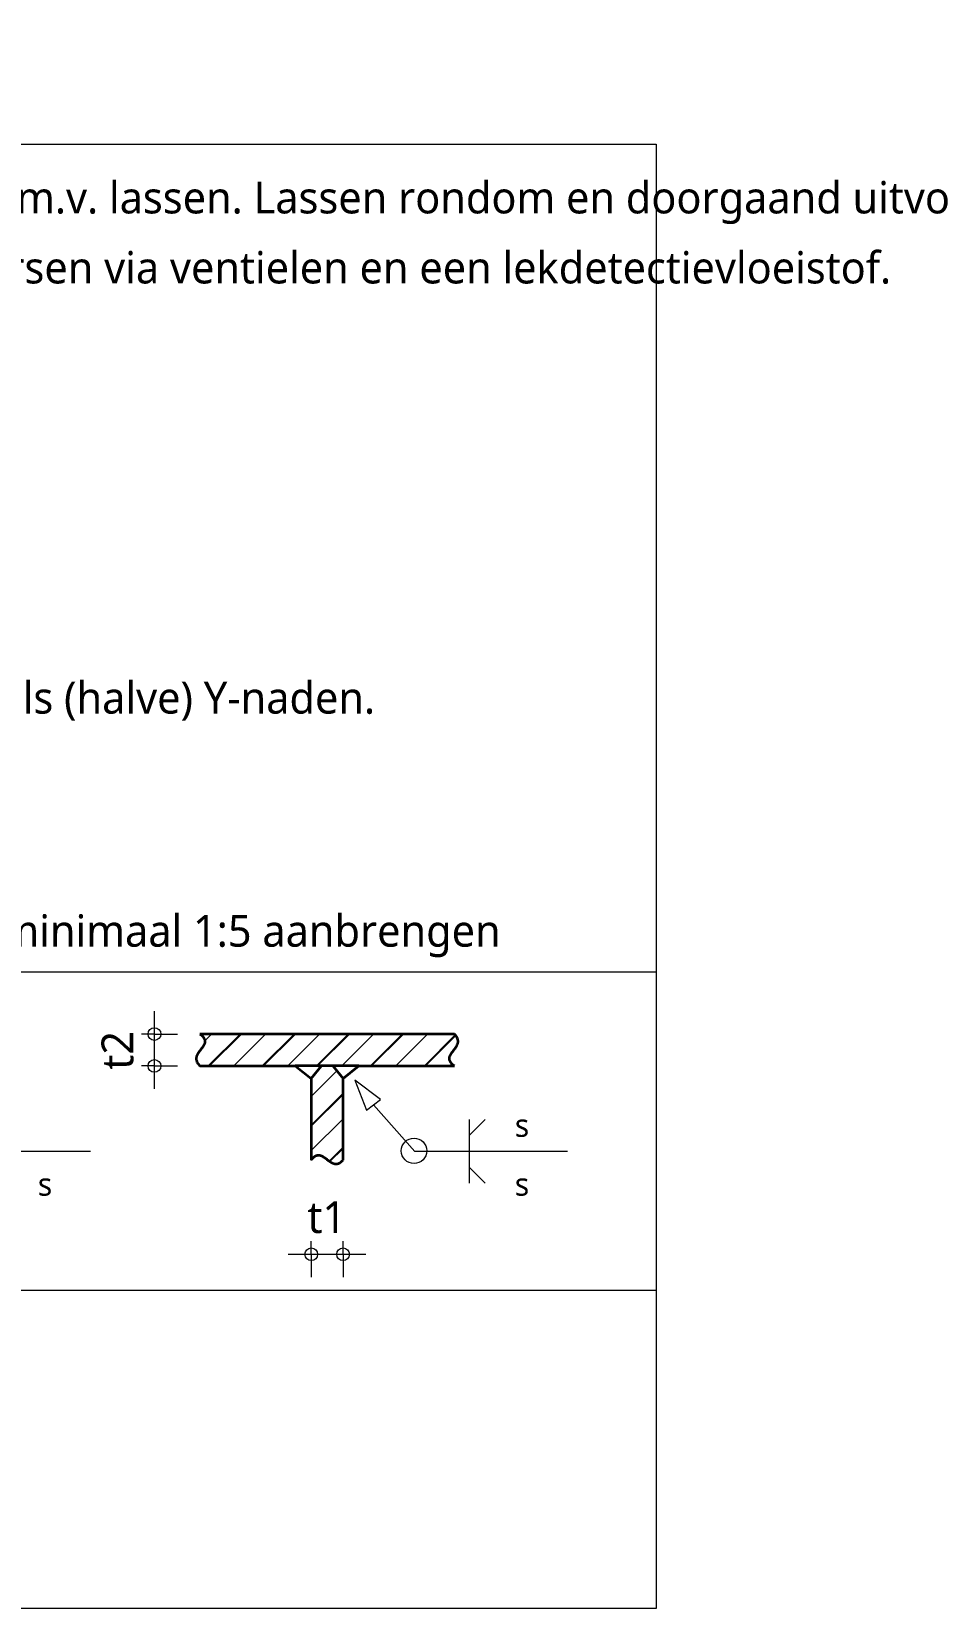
# Model space of a CAD drawing. Header units: millimetres. Extents: x 3415 to 42718, y 1442 to 14886.
# Drawn here: x 17035 to 18461, y 1442 to 3919 of the extents above; entities that cross this region are included whole.
import ezdxf

# ---------------------------------------------------------------- set-up
doc = ezdxf.new("R2010")
doc.units = ezdxf.units.MM
for name, color, linetype, lineweight in [('A-ANNO-DIMS', 211, 'Continuous', 13), ('A-ANNO-DIMS-20', 211, 'Continuous', 13), ('A-ANNO-NOTE', 131, 'Continuous', 18), ('A-DETL', 90, 'Continuous', 13), ('A-DETL-GENF', 92, 'Continuous', 18), ('G-ANNO-TEXT', 231, 'Continuous', 13)]:
    doc.layers.add(name, color=color, linetype=linetype, lineweight=lineweight)
doc.styles.add('Segoe UI', font='segoeui.ttf', dxfattribs={"height": 100})
doc.styles.add('Segoe UI_1', font='segoeui.ttf', dxfattribs={"height": 50})
doc.styles.add('Segoe UI_4', font='segoeui.ttf', dxfattribs={"height": 36})
doc.dimstyles.new('2_5_mm', dxfattribs={"dimscale": 304.8, "dimtxt": 52.368197, "dimasz": 0.065617, "dimexe": 0.11811, "dimexo": 0.0625, "dimgap": 0.059055, "dimtad": 1, "dimdec": 0, "dimzin": 0, "dimdsep": 46, "dimtxsty": 'Segoe UI_1', "dimblk1": 'DOTBLANK', "dimblk2": 'DOTBLANK', "dimsah": 1, "dimcen": 0.09, "dimdle": 0.11811, "dimazin": 0, "dimtfac": 1, "dimtdec": 4, "dimtix": 1, "dimtmove": 0, "dimatfit": 3, "dimfxl": 0.11811, "dimfxlon": 1, "dimtvp": 1, "dimtfill": 1, "dimtolj": 1, "dimtzin": 0, "dimarcsym": 2})
pattern_1 = [(45, (0, 0), (-42.4264, 42.4264), []), (45, (2, 0), (-42.4264, 42.4264), []), (45, (40, 0), (-42.4264, 42.4264), [])]

# ---------------------------------------------------------------- blocks, each defined once
blk = doc.blocks.new('NLRS_28_GA_renvooi - 3 RENVOOI LASSEN-5064081-M_28_01_constructierenvooi')
at = {"layer": 'A-ANNO-NOTE'}
for p, q in [((14316.2, 3741.5), (18016.2, 3741.5)), ((14316.2, 1441.5), (14316.2, 3741.5)), ((18016.2, 3741.5), (18016.2, 1441.5)), ((18016.2, 1441.5), (14316.2, 1441.5))]:
    blk.add_line(p, q, dxfattribs=at)
at = {"layer": 'A-ANNO-NOTE', "lineweight": 13, "insert": (14327.9, 3893.6), "char_height": 100, "width": 1390.126, "attachment_point": 1, "style": 'Segoe UI', "bg_fill": 3, "box_fill_scale": 1.25, "bg_fill_color": 9, "bg_fill_true_color": 13158600, "bg_fill_transparency": 0}
blk.add_mtext('RENVOOI LASSEN', dxfattribs=at)
blk = doc.blocks.new('DIMBLOCK7-M_28_01_constructierenvooi')
at = {"layer": 'A-ANNO-DIMS-20'}
for p, q in [((17228.2, 2257.8), (17228.2, 2379.8)), ((17228.2, 2343.8), (17192.2, 2343.8)), ((17228.2, 2343.8), (17264.2, 2343.8)), ((17228.2, 2293.8), (17192.2, 2293.8)), ((17228.2, 2293.8), (17264.2, 2293.8))]:
    blk.add_line(p, q, dxfattribs=at)
for centre in [(17228.2, 2343.8), (17228.2, 2293.8)]:
    blk.add_circle(centre, 10, dxfattribs=at)
at = {"layer": 'A-ANNO-DIMS-20', "color": 0, "insert": (17145, 2287.9), "char_height": 50, "width": 74.268, "attachment_point": 1, "rotation": 90, "line_spacing_factor": 1.142579, "style": 'Segoe UI_1', "bg_fill": 3, "box_fill_scale": 1.25, "bg_fill_color": 9, "bg_fill_true_color": 13158600, "bg_fill_transparency": 0}
blk.add_mtext('t2', dxfattribs=at)
blk = doc.blocks.new('_DotBlank')
at = {"color": 0, "linetype": 'ByBlock', "lineweight": -2}
blk.add_line((-0.5, 0), (-1, 0), dxfattribs=at)
blk.add_circle((0, 0), 0.5, dxfattribs=at)
blk = doc.blocks.new('DIMBLOCK8-M_28_01_constructierenvooi')
at = {"layer": 'A-ANNO-DIMS-20'}
for p, q in [((17474.4, 1998), (17474.4, 2034)), ((17524.4, 1998), (17524.4, 2034)), ((17438.4, 1998), (17560.4, 1998)), ((17474.4, 1998), (17474.4, 1962)), ((17524.4, 1998), (17524.4, 1962))]:
    blk.add_line(p, q, dxfattribs=at)
for centre in [(17474.4, 1998), (17524.4, 1998)]:
    blk.add_circle(centre, 10, dxfattribs=at)
at = {"layer": 'A-ANNO-DIMS-20', "color": 0, "insert": (17468.5, 2081.3), "char_height": 50, "width": 74.268, "attachment_point": 1, "line_spacing_factor": 1.142579, "style": 'Segoe UI_1', "bg_fill": 3, "box_fill_scale": 1.25, "bg_fill_color": 9, "bg_fill_true_color": 13158600, "bg_fill_transparency": 0}
blk.add_mtext('t1', dxfattribs=at)
blk = doc.blocks.new('NLRS_00_GA_pijl wit - Type 1-4098930-M_28_01_constructierenvooi')
at = {"layer": 'A-ANNO-NOTE'}
for p, q in [((15344.1, 2240.9), (15303.8, 2271.5)), ((15303.8, 2271.5), (15321.8, 2224.2)), ((15321.8, 2224.2), (15344.1, 2240.9))]:
    blk.add_line(p, q, dxfattribs=at)

msp = doc.modelspace()

# ---------------------------------------------------------------- hatches: boundary and pattern name
at = {"layer": 'A-DETL-GENF', "lineweight": 13}
h = msp.add_hatch(dxfattribs=at)
h.set_pattern_fill('FP_1', color=9, style=0, pattern_type=2)
h.set_pattern_definition(pattern_1)
h.paths.add_polyline_path([(17699.4, 2293.8), (17696.5, 2296.1), (17694.3, 2298.4), (17692.7, 2300.6), (17691.8, 2302.7), (17691.5, 2304.8), (17691.6, 2306.9), (17692.1, 2308.9), (17692.9, 2310.8), (17695.4, 2314.7), (17702.4, 2324.3), (17704.3, 2328.2), (17704.9, 2330.2), (17705.1, 2332.3), (17705, 2334.4), (17704.4, 2336.6), (17703.3, 2338.9), (17701.7, 2341.3), (17699.4, 2343.8), (17299.4, 2343.8), (17302.4, 2341.5), (17304.6, 2339.2), (17306.1, 2337), (17307.1, 2334.9), (17307.4, 2332.8), (17307.3, 2330.7), (17306.8, 2328.7), (17305.9, 2326.7), (17303.5, 2322.9), (17296.5, 2313.3), (17294.6, 2309.4), (17294, 2307.4), (17293.8, 2305.3), (17293.9, 2303.2), (17294.5, 2300.9), (17295.6, 2298.7), (17297.2, 2296.3), (17299.4, 2293.8), (17585.8, 2293.8)])
h = msp.add_hatch(dxfattribs=at)
h.set_pattern_fill('FP_1', color=9, style=0, pattern_type=2)
h.set_pattern_definition(pattern_1)
h.paths.add_polyline_path([(17512.9, 2140), (17515.1, 2140.1), (17517.3, 2140.7), (17519.6, 2141.8), (17522, 2143.4), (17524.4, 2145.7), (17524.4, 2273.8), (17508.4, 2293.8), (17490.4, 2293.8), (17474.4, 2273.8), (17474.4, 2145.7), (17476.8, 2148.6), (17479, 2150.8), (17481.2, 2152.4), (17483.4, 2153.3), (17485.4, 2153.6), (17487.5, 2153.5), (17489.5, 2153), (17491.5, 2152.2), (17495.4, 2149.7), (17504.9, 2142.7), (17508.8, 2140.8), (17510.9, 2140.2)])

# ---------------------------------------------------------------- linework, layer by layer
at = {"layer": 'A-DETL', "lineweight": 18}
for p, q in [((14316.2, 2441.5), (18016.2, 2441.5)), ((17722.7, 2209.6), (17722.7, 2109.6)), ((17722.7, 2184.6), (17747.7, 2209.6)), ((17722.7, 2159.6), (17722.7, 2109.6)), ((17722.7, 2134.6), (17747.7, 2109.6)), ((14316.2, 1941.5), (18016.2, 1941.5))]:
    msp.add_line(p, q, dxfattribs=at)
at = {"layer": 'A-DETL', "lineweight": 35}
for p, q in [((17699.4, 2343.8), (17299.4, 2343.8)), ((17299.4, 2293.8), (17449.4, 2293.8)), ((17449.4, 2293.8), (17474.4, 2273.8)), ((17474.4, 2293.8), (17449.4, 2293.8)), ((17474.4, 2273.8), (17490.4, 2293.8)), ((17490.4, 2293.8), (17474.4, 2293.8)), ((17508.4, 2293.8), (17490.4, 2293.8)), ((17524.4, 2293.8), (17508.4, 2293.8)), ((17508.4, 2293.8), (17524.4, 2273.8)), ((17549.4, 2293.8), (17524.4, 2293.8)), ((17524.4, 2273.8), (17549.4, 2293.8)), ((17549.4, 2293.8), (17699.4, 2293.8)), ((17474.4, 2273.8), (17474.4, 2145.7)), ((17524.4, 2145.7), (17524.4, 2273.8))]:
    msp.add_line(p, q, dxfattribs=at)
at = {"layer": 'A-DETL', "lineweight": 18}
msp.add_circle((17635.9, 2160.4), 20, dxfattribs=at)
at = {"layer": 'A-DETL', "lineweight": 35}
for points in [[(17299.4, 2343.8), (17300.6, 2343), (17302.5, 2341.5), (17304.4, 2339.6), (17305.5, 2338.1), (17306.2, 2337), (17306.7, 2335.9), (17307, 2335), (17307.2, 2334.3), (17307.3, 2333.8), (17307.4, 2333.3), (17307.4, 2332.8), (17307.4, 2332.3), (17307.4, 2331.8), (17307.4, 2331.2), (17307.3, 2330.7), (17307.2, 2330.2), (17307.1, 2329.7), (17307, 2329.2), (17306.8, 2328.7), (17306.6, 2328.2), (17306.3, 2327.6), (17305.9, 2326.7), (17305.4, 2325.8), (17304.8, 2324.8), (17304.2, 2323.8), (17303.5, 2322.9), (17302.8, 2321.9), (17302.1, 2321), (17301.3, 2320), (17300.6, 2319), (17299.9, 2318.1), (17298.9, 2316.8), (17298, 2315.6), (17297.1, 2314.3), (17296.5, 2313.3), (17295.9, 2312.3), (17295.4, 2311.4), (17294.9, 2310.4), (17294.5, 2309.4), (17294.2, 2308.4), (17294, 2307.4), (17293.8, 2306.3), (17293.7, 2305.3), (17293.8, 2304.2), (17293.9, 2302.8), (17294.4, 2301), (17295.5, 2298.7), (17297.1, 2296.3), (17298.6, 2294.6), (17299.4, 2293.8)], [(17699.4, 2293.8), (17698.3, 2294.6), (17696.3, 2296.1), (17694.5, 2298), (17693.4, 2299.5), (17692.7, 2300.6), (17692.2, 2301.7), (17691.9, 2302.5), (17691.7, 2303.2), (17691.6, 2303.8), (17691.5, 2304.3), (17691.5, 2304.8), (17691.4, 2305.3), (17691.5, 2305.8), (17691.5, 2306.4), (17691.6, 2306.9), (17691.7, 2307.4), (17691.8, 2307.9), (17691.9, 2308.4), (17692.1, 2308.9), (17692.3, 2309.4), (17692.5, 2310), (17692.9, 2310.8), (17693.5, 2311.8), (17694, 2312.8), (17694.7, 2313.8), (17695.4, 2314.7), (17696.1, 2315.7), (17696.8, 2316.6), (17697.5, 2317.6), (17698.3, 2318.5), (17699, 2319.5), (17700, 2320.8), (17700.9, 2322), (17701.8, 2323.3), (17702.4, 2324.3), (17703, 2325.2), (17703.5, 2326.2), (17703.9, 2327.2), (17704.3, 2328.2), (17704.7, 2329.2), (17704.9, 2330.2), (17705.1, 2331.3), (17705.1, 2332.3), (17705.1, 2333.4), (17704.9, 2334.8), (17704.4, 2336.6), (17703.4, 2338.9), (17701.8, 2341.3), (17700.3, 2343), (17699.4, 2343.8)], [(17474.4, 2145.7), (17475.2, 2146.8), (17476.8, 2148.8), (17478.7, 2150.6), (17480.1, 2151.7), (17481.2, 2152.4), (17482.3, 2152.9), (17483.2, 2153.2), (17483.9, 2153.4), (17484.4, 2153.5), (17484.9, 2153.6), (17485.4, 2153.6), (17486, 2153.7), (17486.5, 2153.6), (17487, 2153.6), (17487.5, 2153.5), (17488, 2153.4), (17488.5, 2153.3), (17489, 2153.2), (17489.5, 2153), (17490, 2152.8), (17490.7, 2152.6), (17491.5, 2152.2), (17492.5, 2151.6), (17493.4, 2151), (17494.4, 2150.4), (17495.4, 2149.7), (17496.3, 2149), (17497.3, 2148.3), (17498.2, 2147.6), (17499.2, 2146.8), (17500.1, 2146.1), (17501.4, 2145.1), (17502.7, 2144.2), (17504, 2143.3), (17504.9, 2142.7), (17505.9, 2142.1), (17506.9, 2141.6), (17507.8, 2141.2), (17508.8, 2140.8), (17509.8, 2140.4), (17510.9, 2140.2), (17511.9, 2140), (17512.9, 2140), (17514, 2140), (17515.4, 2140.2), (17517.3, 2140.6), (17519.6, 2141.7), (17521.9, 2143.3), (17523.6, 2144.8), (17524.4, 2145.7)]]:
    msp.add_open_spline(points, degree=3, knots=[0, 0, 0, 0, 0.041667, 0.083333, 0.104167, 0.125, 0.145833, 0.166667, 0.177083, 0.1875, 0.197917, 0.208333, 0.21875, 0.229167, 0.239583, 0.25, 0.260417, 0.270833, 0.28125, 0.291667, 0.302083, 0.3125, 0.333333, 0.354167, 0.375, 0.395833, 0.416667, 0.4375, 0.458333, 0.479167, 0.5, 0.520833, 0.541667, 0.583333, 0.604167, 0.625, 0.645833, 0.666667, 0.6875, 0.708333, 0.729167, 0.75, 0.770833, 0.791667, 0.8125, 0.833333, 0.875, 0.916667, 0.958333, 1, 1, 1, 1], dxfattribs=at)

# ---------------------------------------------------------------- next in the draw order: block references
at = {"layer": 'A-ANNO-NOTE', "lineweight": 13}
msp.add_blockref('NLRS_28_GA_renvooi - 3 RENVOOI LASSEN-5064081-M_28_01_constructierenvooi', (0, 0), dxfattribs=at)

# ---------------------------------------------------------------- next in the draw order: linework, layer by layer
at = {"layer": 'A-ANNO-NOTE'}
for p, q in [((17637, 2159.6), (17572.2, 2232.5)), ((17127.8, 2159.6), (16887.8, 2159.6)), ((17877, 2159.6), (17637, 2159.6))]:
    msp.add_line(p, q, dxfattribs=at)

# ---------------------------------------------------------------- next in the draw order: block references
msp.add_blockref('NLRS_00_GA_pijl wit - Type 1-4098930-M_28_01_constructierenvooi', (2239.3, 0), dxfattribs=at)

# ---------------------------------------------------------------- next in the draw order: texts
at = {"layer": 'G-ANNO-TEXT', "color": 7, "char_height": 50, "attachment_point": 1, "style": 'Segoe UI_1'}
for s, insert, width in [('-Alle aansluitende stalen constructiedelen, niet mechanisch verbonden, verminden d.m.v. lassen. Lassen rondom en doorgaand uitvoeren. ', (14410, 3682.9), 5158.057), ('-Geheel omsloten ruimten luchtdicht aflassen, luchtdichtheid aantonen middels afpersen via ventielen en een lekdetectievloeistof. ', (14410, 3572.9), 4888.69), ('-Indien hoeklassen door de geometrie niet mogeijk zijn, de lassen uitvoeren als (halve) Y-naden.', (14649.4, 2897.2), 3597.974), ('-Aansluitingen in platen van ongelijke dikte: afschuiningen onder heling van minimaal 1:5 aanbrengen', (14649.4, 2531.1), 3825.653)]:
    msp.add_mtext(s, dxfattribs=dict(at, insert=insert, width=width))
at = {"layer": 'G-ANNO-TEXT', "color": 7, "char_height": 36, "width": 27.257, "attachment_point": 1, "style": 'Segoe UI_4', "bg_fill": 3, "box_fill_scale": 1.25, "bg_fill_color": 9, "bg_fill_true_color": 13158600, "bg_fill_transparency": 0}
for insert in [(17794.3, 2218.4), (17045.1, 2125.9), (17794.3, 2125.9)]:
    msp.add_mtext('s', dxfattribs=dict(at, insert=insert))

# ---------------------------------------------------------------- next in the draw order: dimensions: what is measured, and where the dimension line sits
at = {"layer": 'A-ANNO-DIMS'}
dim = msp.add_linear_dim(base=(17228.2, 2343.8), p1=(17264.2, 2293.8), p2=(17264.2, 2343.8), angle=90, text='t2', dimstyle='2_5_mm', override={"dimpost": '<>', "dimfxl": 50}, dxfattribs=at)
dim.commit()
dim.dimension.update_dxf_attribs({"geometry": 'DIMBLOCK7-M_28_01_constructierenvooi', "text_midpoint": (17184.4, 2318.8)})
dim = msp.add_linear_dim(base=(17524.4, 1998), p1=(17474.4, 2034), p2=(17524.4, 2034), text='t1', dimstyle='2_5_mm', override={"dimpost": '<>', "dimfxl": 50}, dxfattribs=at)
dim.commit()
dim.dimension.update_dxf_attribs({"geometry": 'DIMBLOCK8-M_28_01_constructierenvooi', "text_midpoint": (17499.4, 2042)})

doc.saveas('drawing.dxf')
